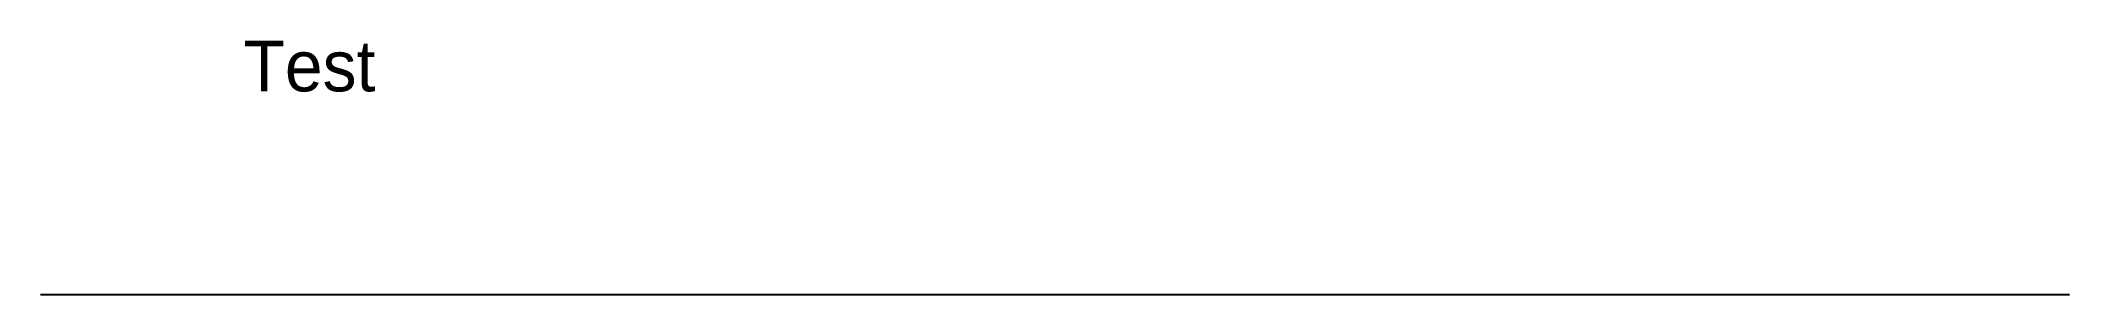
# Model space of a CAD drawing. Header units: metres. Extents: x 0 to 100, y 0 to 12.
import ezdxf

# ---------------------------------------------------------------- set-up
doc = ezdxf.new("R2010")
doc.units = ezdxf.units.M

# ---------------------------------------------------------------- blocks, each defined once
blk = doc.blocks.new('TITLE_BLOCK')
blk.add_line((0, 0), (100, 0))
blk.add_text('Test', height=2.5).set_placement((10, 10))
blk.add_attdef('TAG1', (0, 0), '', height=2.5)

msp = doc.modelspace()

# ---------------------------------------------------------------- block references
msp.add_blockref('TITLE_BLOCK', (0, 0))

doc.saveas('drawing.dxf')
